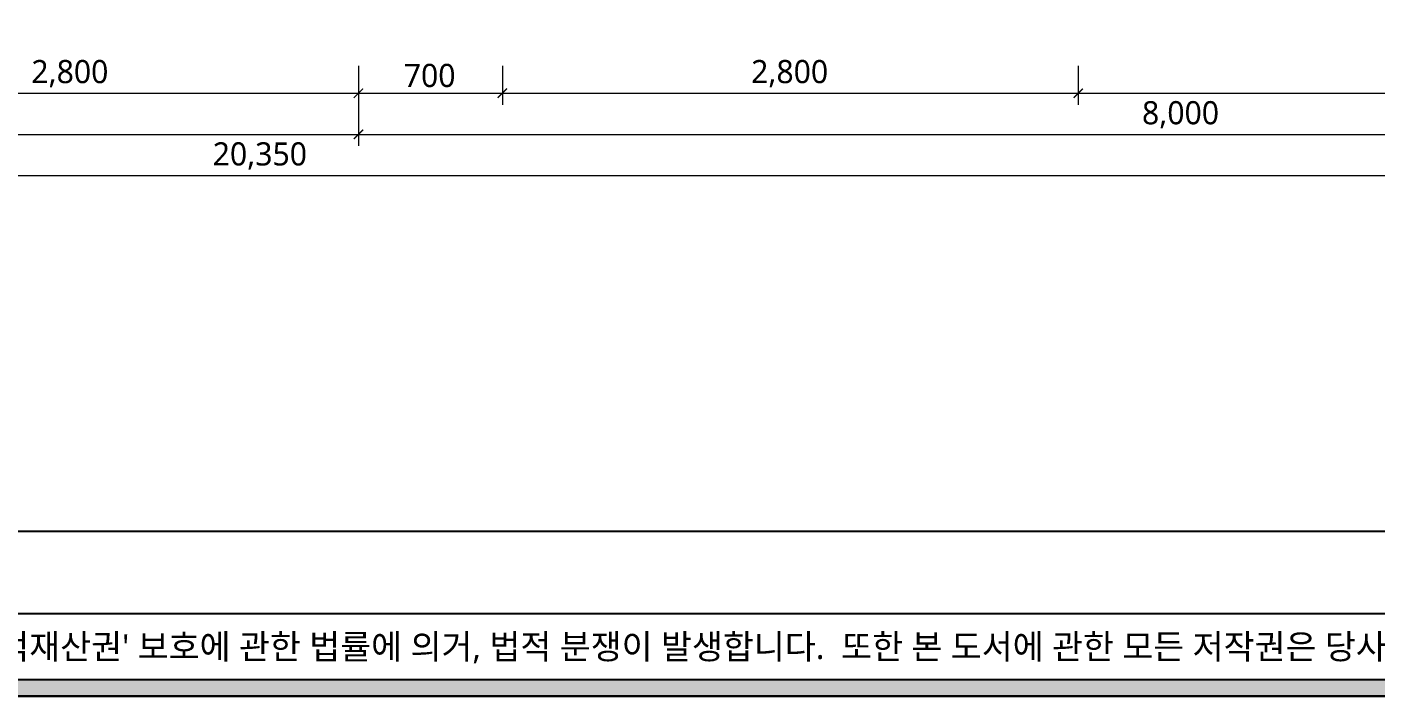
# Model space of a CAD drawing. Header units: metres. Extents: x 11578468 to 47831421, y -58341524 to -14256839.
# Drawn here: x 23841616 to 23848176, y -29097222 to -29093970 of the extents above; entities that cross this region are included whole.
import ezdxf
from ezdxf.enums import TextEntityAlignment as Align

# ---------------------------------------------------------------- set-up
doc = ezdxf.new("R2010")
doc.units = ezdxf.units.M
doc.header["$LTSCALE"] = 50
doc.header["$MEASUREMENT"] = 0
doc.layers.get('DEFPOINTS').update_dxf_attribs({"linetype": 'CONTINUOUS'})
doc.layers.add('FORM(YOURNAME)-1', color=1, linetype='CONTINUOUS')
doc.layers.add('FORM(YOURNAME)-11', color=1, linetype='CONTINUOUS')
doc.layers.add('ha', color=8, linetype='CONTINUOUS', lineweight=5)
doc.styles.add('N 맑은고딕', font='malgun.ttf')
doc.styles.add('YOURNAME', font='malgun.ttf')

# ---------------------------------------------------------------- blocks, each defined once
blk = doc.blocks.new('FORM-ELEVATION')
at = {"layer": 'FORM(YOURNAME)-11'}
h = blk.add_hatch(color=256, dxfattribs=at)
h.dxf.hatch_style = 1
h.paths.add_polyline_path([(-10309, 35708), (71691, 35708), (71691, 35508), (-10309, 35508)])
h.paths.add_polyline_path([(-10309, -21492), (71691, -21492), (71691, -21692), (-10309, -21692)])
at = {"layer": 'DEFPOINTS', "color": 158}
blk.add_line((62481, -20692), (-10309, -20692), dxfattribs=at)
blk.add_lwpolyline([(-10309, -21692), (71691, -21692), (71691, 35708), (-10309, 35708)], close=True, dxfattribs=at)
at = {"layer": 'DEFPOINTS'}
blk.add_lwpolyline([(-8309, 33708), (61071, 33708), (61071, -19692), (-8309, -19692)], close=True, dxfattribs=at)
at = {"layer": 'FORM(YOURNAME)-11'}
blk.add_lwpolyline([(-10309, -21492), (71691, -21492), (71691, -21692), (-10309, -21692)], close=True, dxfattribs=at)
at = {"layer": 'FORM(YOURNAME)-11', "color": 1, "style": 'YOURNAME'}
blk.add_text("- 본 도서는 어떠한 경우에도 무단으로 도용할 수 없으며 도용시 '지적재산권' 보호에 관한 법률에 의거, 법적 분쟁이 발생합니다.  또한 본 도서에 관한 모든 저작권은 당사에 있습니다. -", height=300, dxfattribs=at).set_placement((28146, -21092), align=Align.MIDDLE_CENTER)
at = {"layer": 'FORM(YOURNAME)-11', "color": 3, "style": 'YOURNAME'}
for tag, height, p in [('1', 451, (71041, -1219)), ('2', 451, (71041, -1863)), ('3', 451, (71041, -3150)), ('4', 451, (71041, -5081)), ('5', 515, (71041, -7398)), ('6', 515, (71041, -9650)), ('7', 515, (71041, -11903)), ('8', 515, (71041, -14155)), ('9', 515, (71041, -16408)), ('10', 515, (66791, -18596)), ('11', 515, (71041, -18660)), ('12', 515, (66791, -20848)), ('13', 515, (71041, -20848))]:
    blk.add_attdef(tag, text='', height=height, dxfattribs=at).set_placement(p, align=Align.MIDDLE_RIGHT)

msp = doc.modelspace()

# ---------------------------------------------------------------- linework, layer by layer
at = {"layer": 'ha'}
for p, q in [((23843227.7, -29094159.8), (23843227.7, -29094348.5)), ((23843227.7, -29094159.8), (23843227.7, -29094348.5)), ((23843227.7, -29094159.8), (23843227.7, -29094548.5)), ((23843227.7, -29094159.8), (23843227.7, -29094548.5)), ((23843927.7, -29094159.8), (23843927.7, -29094348.5)), ((23843927.7, -29094159.8), (23843927.7, -29094348.5)), ((23846727.7, -29094159.8), (23846727.7, -29094348.5)), ((23846727.7, -29094159.8), (23846727.7, -29094348.5)), ((23840427.7, -29094292.3), (23843227.7, -29094292.3)), ((23843227.7, -29094292.3), (23843927.7, -29094292.3)), ((23843927.7, -29094292.3), (23846727.7, -29094292.3)), ((23846727.7, -29094292.3), (23850327.7, -29094292.3)), ((23838077.7, -29094492.3), (23843227.7, -29094492.3)), ((23843227.7, -29094492.3), (23851227.7, -29094492.3)), ((23832577.7, -29094692.3), (23852927.7, -29094692.3))]:
    msp.add_line(p, q, dxfattribs=at)
at = {"layer": 'ha', "const_width": 6.75}
for points in [[(23843205.2, -29094314.8), (23843250.2, -29094269.8)], [(23843250.2, -29094269.8), (23843205.2, -29094314.8)], [(23843905.2, -29094314.8), (23843950.2, -29094269.8)], [(23843950.2, -29094269.8), (23843905.2, -29094314.8)], [(23846705.2, -29094314.8), (23846750.2, -29094269.8)], [(23846750.2, -29094269.8), (23846705.2, -29094314.8)], [(23843205.2, -29094514.8), (23843250.2, -29094469.8)], [(23843250.2, -29094469.8), (23843205.2, -29094514.8)]]:
    msp.add_lwpolyline(points, dxfattribs=at)

# ---------------------------------------------------------------- block references
at = {"layer": 'FORM(YOURNAME)-1', "xscale": 0.4, "yscale": 0.4, "zscale": 0.4}
msp.add_blockref('FORM-ELEVATION', (23831853.2, -29088545.2), dxfattribs=at)

# ---------------------------------------------------------------- texts
at = {"layer": 'ha', "style": 'N 맑은고딕'}
for s, p in [('2,800', (23841637.1, -29094243.4)), ('2,800', (23845137.1, -29094243.4)), ('700', (23843448.2, -29094262.2)), ('8,000', (23847037.8, -29094443.4)), ('20,350', (23842519, -29094643.4))]:
    msp.add_text(s, height=112.5, dxfattribs=at).set_placement(p)

doc.saveas('drawing.dxf')
